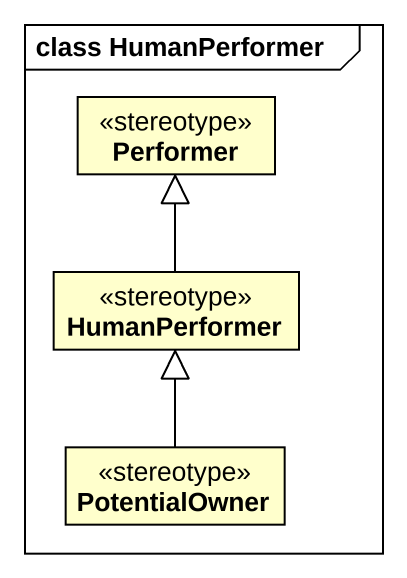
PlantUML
@startuml
mainframe class HumanPerformer
hide circle
hide empty members
class Performer <<stereotype>>
class HumanPerformer <<stereotype>>
class PotentialOwner <<stereotype>>
HumanPerformer -up-|> Performer
PotentialOwner -up-|> HumanPerformer
@enduml
